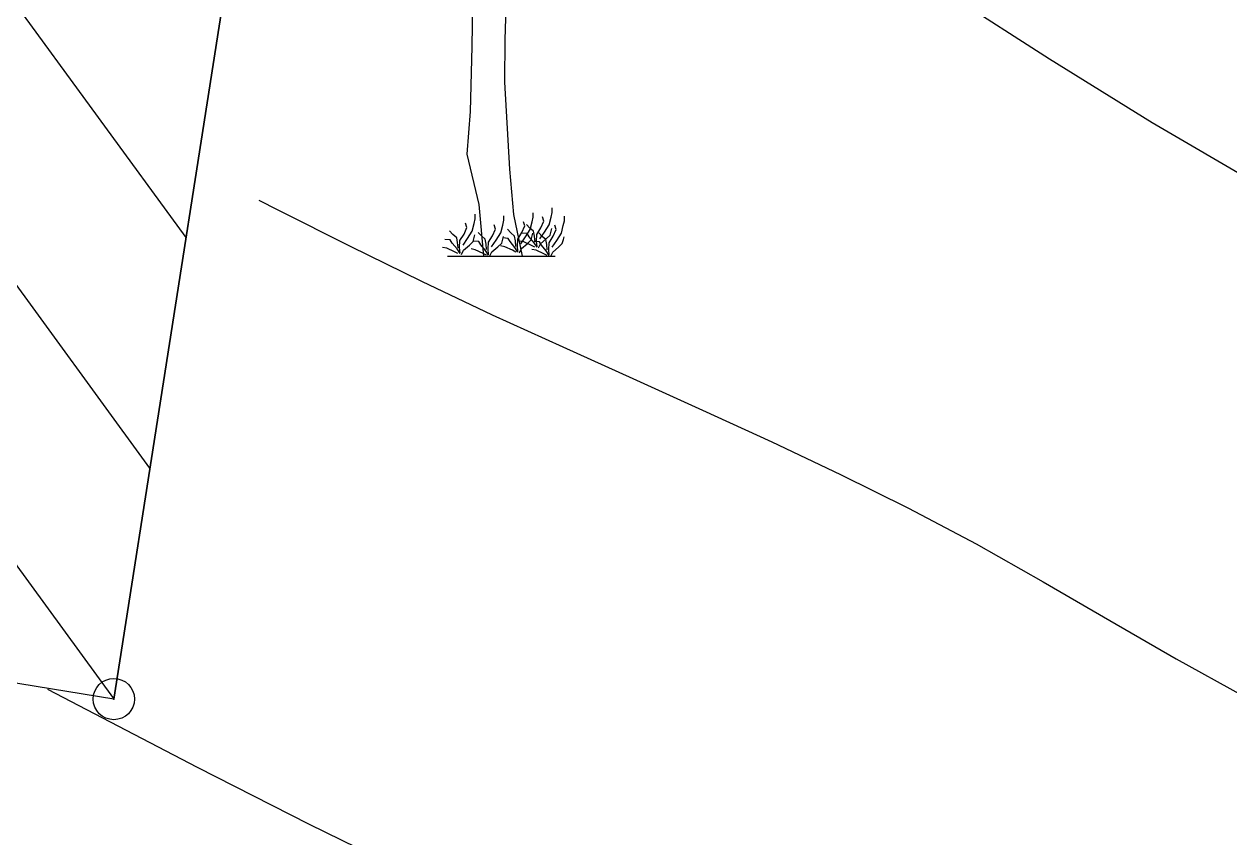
# Model space of a CAD drawing. Header units: millimetres. Extents: x 524954 to 526204, y 9523489 to 9524010.
# Drawn here: x 525847.36 to 525861.98, y 9523749.57 to 9523759.43 of the extents above; entities that cross this region are included whole.
import ezdxf

# ---------------------------------------------------------------- set-up
doc = ezdxf.new("R2010")
doc.units = ezdxf.units.MM
doc.header["$PDMODE"] = 32
doc.header["$PDSIZE"] = 0.5
doc.linetypes.add('ACAD_ISO12W100', pattern=[21, 12, -3, 0, -3, 0, -3])
for name, color, linetype in [('Arbre', 34, 'ACAD_ISO12W100'), ('Bati', 6, 'Continuous'), ('Bati_H', 1, 'Continuous'), ('Cloture', 7, 'Continuous'), ('CN_01_00', 3, 'Continuous'), ('CN_02_00', 4, 'Continuous'), ('CN_05_00', 6, 'Continuous'), ('TopoAlt', 3, 'Continuous'), ('TOPOJIS', 7, 'Continuous')]:
    doc.layers.add(name, color=color, linetype=linetype)
doc.styles.add('Simplex 1.0', font='Simplex.shx', dxfattribs={"width": 0.99, "height": 1})

# ---------------------------------------------------------------- blocks, each defined once
blk = doc.blocks.new('TCPOINT M')
at = {"color": 0}
blk.add_point((0, 0), dxfattribs=at)
at = {"layer": 'TopoAlt', "style": 'Simplex 1.0', "width": 0.99}
blk.add_attdef('ALT', (0.15, 0.15), '', height=1, dxfattribs=at)
blk = doc.blocks.new('v088')
at = {"linetype": 'Continuous'}
for p, q in [((0.045, 2.625), (0.064, 3.179)), ((-0.352, 2.542), (-0.344, 3.046)), ((-0.373, 1.752), (-0.352, 2.542)), ((0.043, 2.109), (0.045, 2.625)), ((0.102, 1.053), (0.043, 2.109)), ((-0.412, 1.235), (-0.373, 1.752)), ((-0.268, 0.628), (-0.412, 1.235)), ((0.151, 0.506), (0.102, 1.053)), ((-0.213, 0), (-0.268, 0.628)), ((0.256, 0), (0.151, 0.506)), ((-0.654, 0), (0.654, 0))]:
    blk.add_line(p, q, dxfattribs=at)
at = {"color": 3, "linetype": 'Continuous'}
for p, q in [((-0.329, 0.397), (-0.317, 0.454)), ((-0.317, 0.454), (-0.315, 0.507)), ((0.029, 0.435), (0.031, 0.488)), ((0.373, 0.416), (0.385, 0.474)), ((0.385, 0.474), (0.387, 0.526)), ((0.517, 0.426), (0.5, 0.476)), ((0.579, 0.38), (0.603, 0.474)), ((0.603, 0.474), (0.615, 0.531)), ((0.615, 0.531), (0.618, 0.584)), ((0.765, 0.43), (0.767, 0.483)), ((-0.587, 0.264), (-0.627, 0.308)), ((-0.452, 0.267), (-0.416, 0.349)), ((-0.416, 0.349), (-0.433, 0.399)), ((-0.409, 0.214), (-0.353, 0.303)), ((-0.353, 0.303), (-0.329, 0.397)), ((-0.106, 0.248), (-0.07, 0.329)), ((-0.07, 0.329), (-0.087, 0.38)), ((-0.007, 0.284), (0.017, 0.377)), ((0.017, 0.377), (0.029, 0.435)), ((0.115, 0.284), (0.075, 0.327)), ((0.25, 0.286), (0.286, 0.368)), ((0.286, 0.368), (0.269, 0.418)), ((0.293, 0.233), (0.349, 0.322)), ((0.346, 0.341), (0.305, 0.385)), ((0.392, 0.301), (0.346, 0.341)), ((0.349, 0.322), (0.373, 0.416)), ((0.404, 0.243), (0.392, 0.301)), ((0.43, 0.264), (0.481, 0.344)), ((0.481, 0.344), (0.517, 0.426)), ((0.524, 0.291), (0.579, 0.38)), ((0.591, 0.255), (0.606, 0.303)), ((0.606, 0.303), (0.613, 0.337)), ((0.63, 0.243), (0.666, 0.325)), ((0.666, 0.325), (0.649, 0.375)), ((0.728, 0.279), (0.752, 0.373)), ((0.752, 0.373), (0.765, 0.43)), ((-0.618, 0.197), (-0.683, 0.202)), ((-0.596, 0.159), (-0.618, 0.197)), ((-0.536, 0.087), (-0.596, 0.159)), ((-0.541, 0.224), (-0.587, 0.264)), ((-0.529, 0.166), (-0.541, 0.224)), ((-0.524, 0.099), (-0.529, 0.166)), ((-0.505, 0.106), (-0.502, 0.188)), ((-0.502, 0.188), (-0.452, 0.267)), ((-0.464, 0.132), (-0.409, 0.214)), ((-0.387, 0.132), (-0.341, 0.178)), ((-0.341, 0.178), (-0.327, 0.226)), ((-0.272, 0.178), (-0.337, 0.183)), ((-0.327, 0.226), (-0.32, 0.26)), ((-0.24, 0.245), (-0.281, 0.288)), ((-0.25, 0.139), (-0.272, 0.178)), ((-0.195, 0.204), (-0.24, 0.245)), ((-0.183, 0.147), (-0.195, 0.204)), ((-0.178, 0.079), (-0.183, 0.147)), ((-0.159, 0.087), (-0.156, 0.168)), ((-0.156, 0.168), (-0.106, 0.248)), ((-0.118, 0.113), (-0.063, 0.195)), ((-0.063, 0.195), (-0.007, 0.284)), ((-0.041, 0.113), (0.005, 0.159)), ((0.005, 0.159), (0.019, 0.207)), ((0.019, 0.207), (0.026, 0.24)), ((0.084, 0.216), (0.019, 0.221)), ((0.106, 0.178), (0.084, 0.216)), ((0.166, 0.106), (0.106, 0.178)), ((0.161, 0.243), (0.115, 0.284)), ((0.173, 0.185), (0.161, 0.243)), ((0.178, 0.118), (0.173, 0.185)), ((0.197, 0.125), (0.2, 0.207)), ((0.2, 0.207), (0.25, 0.286)), ((0.272, 0.173), (0.221, 0.183)), ((0.238, 0.151), (0.293, 0.233)), ((0.243, 0.091), (0.315, 0.151)), ((0.315, 0.274), (0.25, 0.279)), ((0.365, 0.13), (0.272, 0.173)), ((0.337, 0.236), (0.315, 0.274)), ((0.315, 0.151), (0.361, 0.197)), ((0.397, 0.163), (0.337, 0.236)), ((0.361, 0.197), (0.375, 0.245)), ((0.375, 0.245), (0.382, 0.279)), ((0.433, 0.108), (0.397, 0.163)), ((0.464, 0.173), (0.399, 0.178)), ((0.409, 0.175), (0.404, 0.243)), ((0.428, 0.183), (0.43, 0.264)), ((0.433, 0.113), (0.428, 0.183)), ((0.45, 0.099), (0.474, 0.149)), ((0.495, 0.24), (0.454, 0.284)), ((0.486, 0.135), (0.464, 0.173)), ((0.469, 0.209), (0.524, 0.291)), ((0.474, 0.149), (0.546, 0.209)), ((0.541, 0.2), (0.495, 0.24)), ((0.553, 0.142), (0.541, 0.2)), ((0.546, 0.209), (0.591, 0.255)), ((0.577, 0.082), (0.579, 0.163)), ((0.579, 0.163), (0.63, 0.243)), ((0.618, 0.108), (0.673, 0.19)), ((0.673, 0.19), (0.728, 0.279)), ((0.695, 0.108), (0.74, 0.154)), ((0.74, 0.154), (0.755, 0.202)), ((0.755, 0.202), (0.762, 0.236)), ((-0.661, 0.096), (-0.712, 0.106)), ((-0.567, 0.053), (-0.661, 0.096)), ((-0.527, 0.031), (-0.567, 0.053)), ((-0.5, 0.031), (-0.536, 0.087)), ((-0.5, 0.036), (-0.505, 0.106)), ((-0.483, 0.022), (-0.459, 0.072)), ((-0.459, 0.072), (-0.387, 0.132)), ((-0.315, 0.077), (-0.365, 0.087)), ((-0.221, 0.034), (-0.315, 0.077)), ((-0.19, 0.067), (-0.25, 0.139)), ((-0.18, 0.012), (-0.221, 0.034)), ((-0.154, 0.012), (-0.19, 0.067)), ((-0.154, 0.017), (-0.159, 0.087)), ((-0.137, 0.002), (-0.113, 0.053)), ((-0.113, 0.053), (-0.041, 0.113)), ((0.041, 0.115), (-0.01, 0.125)), ((0.135, 0.072), (0.041, 0.115)), ((0.175, 0.05), (0.135, 0.072)), ((0.202, 0.05), (0.166, 0.106)), ((0.202, 0.055), (0.197, 0.125)), ((0.219, 0.041), (0.243, 0.091)), ((0.406, 0.108), (0.365, 0.13)), ((0.421, 0.072), (0.37, 0.082)), ((0.514, 0.029), (0.421, 0.072)), ((0.546, 0.063), (0.486, 0.135)), ((0.555, 0.007), (0.514, 0.029)), ((0.582, 0.007), (0.546, 0.063)), ((0.558, 0.075), (0.553, 0.142)), ((0.582, 0.012), (0.577, 0.082)), ((0.599, -0.002), (0.623, 0.048)), ((0.623, 0.048), (0.695, 0.108))]:
    blk.add_line(p, q, dxfattribs=at)

msp = doc.modelspace()

# ---------------------------------------------------------------- hatches: boundary and pattern name
at = {"layer": 'Bati_H'}
h = msp.add_hatch(dxfattribs=at)
h.set_pattern_fill('_U', color=256, scale=2, angle=-53.8928, style=0, pattern_type=0)
h.set_pattern_definition([(306.107232674, (0, 0), (1.61583100173, 1.17859669685), [])])
h.paths.add_polyline_path([(525850.859, 9523766.638), (525848.452, 9523751.249), (525831.851, 9523753.957), (525834.242, 9523769.238)])

# ---------------------------------------------------------------- linework, layer by layer
at = {"layer": 'Bati', "flags": 128}
msp.add_lwpolyline([(525850.859, 9523766.638), (525848.452, 9523751.249), (525831.851, 9523753.957), (525834.242, 9523769.238), (525834.242, 9523769.238)], close=True, dxfattribs=at)
at = {"layer": 'Cloture', "flags": 128}
for points in [[(525848.452, 9523751.249), (525850.859, 9523766.638)], [(525848.452, 9523751.249), (525831.851, 9523753.957)]]:
    msp.add_lwpolyline(points, dxfattribs=at)
at = {"layer": 'CN_01_00', "elevation": 287, "flags": 128}
msp.add_lwpolyline([(525850.911, 9523764.176), (525850.981, 9523764.145), (525851.419, 9523763.936), (525851.811, 9523763.743), (525852.179, 9523763.563), (525852.544, 9523763.39), (525852.926, 9523763.21), (525853.341, 9523763.008), (525853.807, 9523762.769), (525854.343, 9523762.478), (525854.965, 9523762.12), (525855.691, 9523761.679), (525856.538, 9523761.14), (525857.519, 9523760.497), (525858.613, 9523759.775), (525859.795, 9523759.011), (525861.041, 9523758.237), (525862.323, 9523757.49)], dxfattribs=at)
at = {"layer": 'CN_02_00', "elevation": 286, "flags": 128}
msp.add_lwpolyline([(525850.21, 9523757.298), (525850.442, 9523757.18), (525851.316, 9523756.739), (525852.181, 9523756.314), (525853.04, 9523755.908), (525853.895, 9523755.517), (525854.745, 9523755.134), (525855.589, 9523754.753), (525856.429, 9523754.368), (525857.262, 9523753.973), (525858.089, 9523753.563), (525858.909, 9523753.13), (525859.722, 9523752.672), (525860.53, 9523752.203), (525861.334, 9523751.737), (525862.135, 9523751.292)], dxfattribs=at)
at = {"layer": 'CN_05_00', "elevation": 285, "flags": 128}
msp.add_lwpolyline([(525847.648, 9523751.368), (525848.12, 9523751.121), (525849.464, 9523750.425), (525850.822, 9523749.735), (525852.182, 9523749.066)], dxfattribs=at)

# ---------------------------------------------------------------- block references
at = {"layer": 'Arbre'}
msp.add_blockref('v088', (525853.15, 9523756.618), dxfattribs=at)
at = {"layer": 'TOPOJIS'}
msp.add_blockref('TCPOINT M', (525848.452, 9523751.249), dxfattribs=at)

doc.saveas('drawing.dxf')
